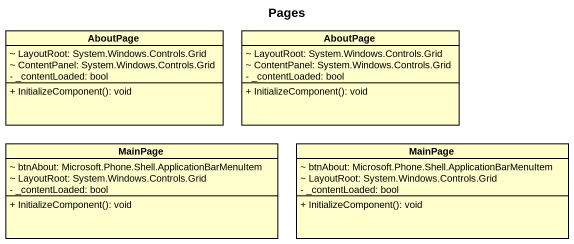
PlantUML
@startuml
title Pages
hide circle
hide empty members
skinparam classAttributeIconSize 0
class AboutPage {
  ~ LayoutRoot: System.Windows.Controls.Grid
  ~ ContentPanel: System.Windows.Controls.Grid
  - _contentLoaded: bool
  + InitializeComponent(): void
}
class "AboutPage" as AboutPage_2 {
  ~ LayoutRoot: System.Windows.Controls.Grid
  ~ ContentPanel: System.Windows.Controls.Grid
  - _contentLoaded: bool
  + InitializeComponent(): void
}
class MainPage {
  ~ btnAbout: Microsoft.Phone.Shell.ApplicationBarMenuItem
  ~ LayoutRoot: System.Windows.Controls.Grid
  - _contentLoaded: bool
  + InitializeComponent(): void
}
class "MainPage" as MainPage_2 {
  ~ btnAbout: Microsoft.Phone.Shell.ApplicationBarMenuItem
  ~ LayoutRoot: System.Windows.Controls.Grid
  - _contentLoaded: bool
  + InitializeComponent(): void
}
@enduml
